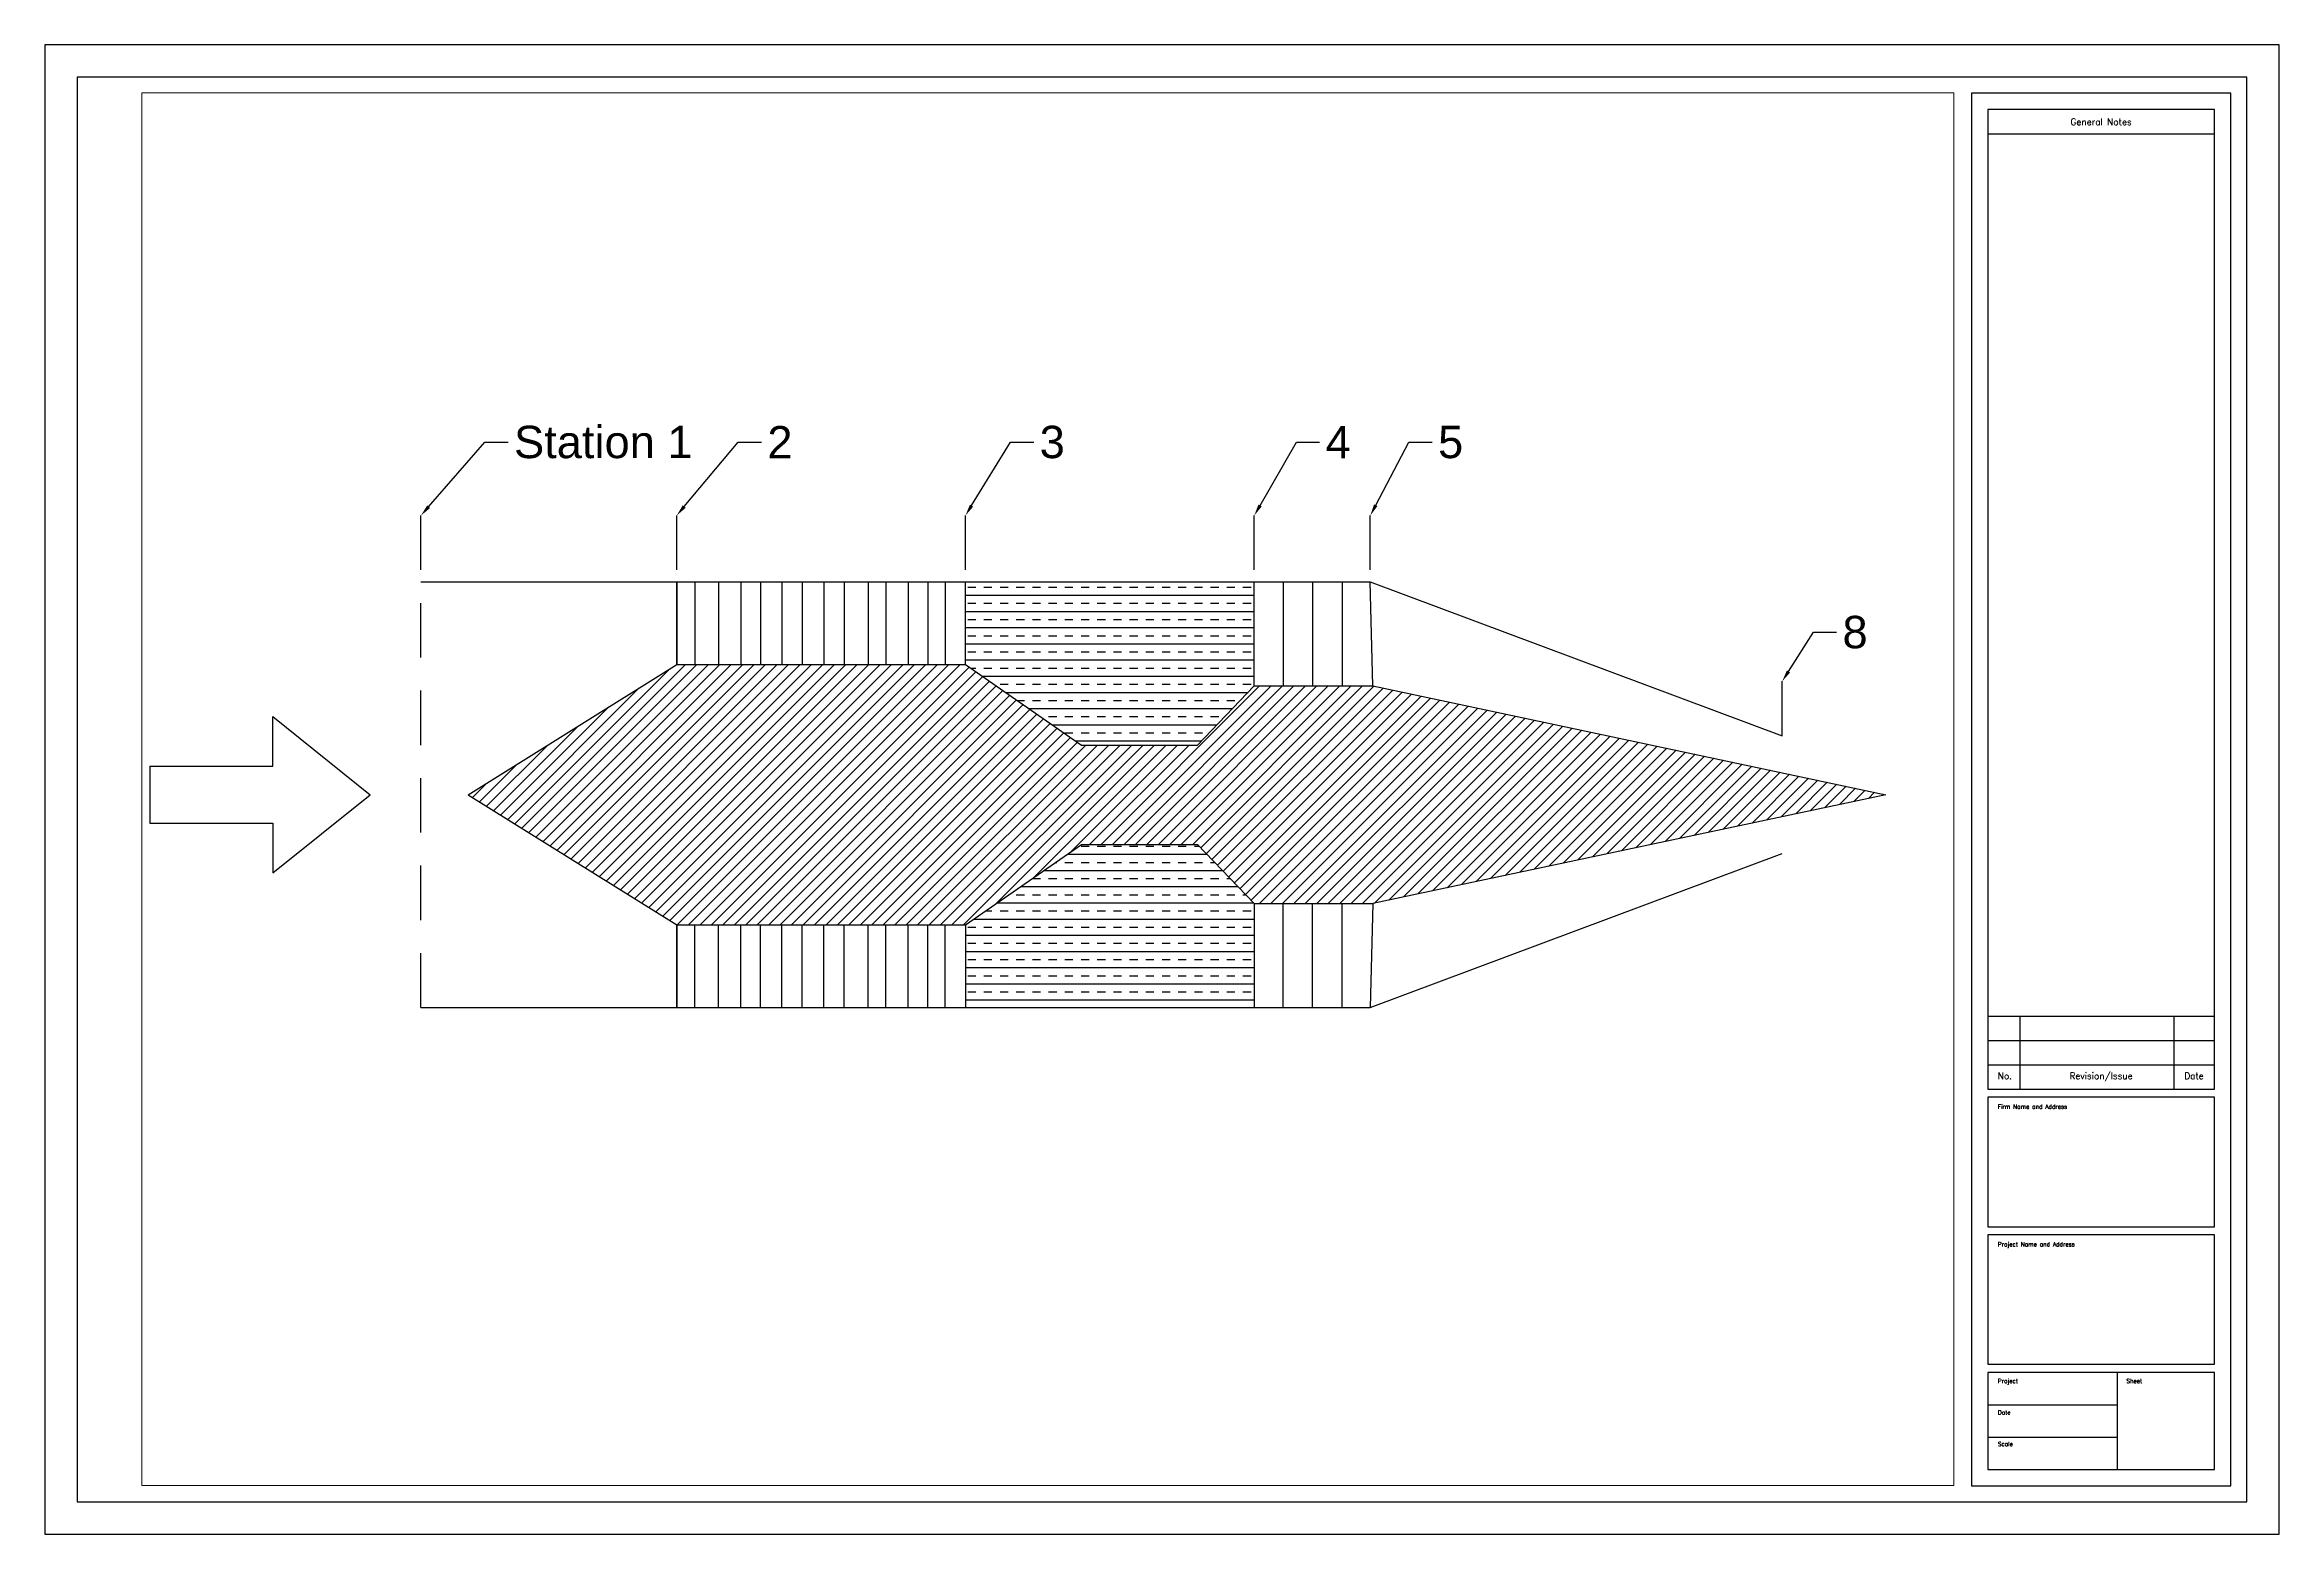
# Paper-space layout 'D-Size Layout' of a CAD drawing. Header units: inches. Extents: x 0 to 34.5, y 0 to 23.
import ezdxf
from ezdxf import colors
from ezdxf.entities.mleader import LeaderData, LeaderLine
from ezdxf.enums import TextEntityAlignment as Align
from ezdxf.math import Vec2, Vec3

# ---------------------------------------------------------------- set-up
doc = ezdxf.new("R2010")
doc.units = ezdxf.units.IN
doc.header["$LTSCALE"] = 48
doc.header["$MEASUREMENT"] = 0
doc.layers.add('Title Block', color=7, linetype='Continuous')
doc.layers.add('Viewport', color=5, linetype='Continuous')
doc.styles.add('Roman', font='romans')
doc.styles.get("Standard").update_dxf_attribs({"font": 'arial.ttf'})

# ---------------------------------------------------------------- blocks, each defined once
blk = doc.blocks.new('Architectural Title Block')
for p, q in [((34.5, 23), (0, 23)), ((0, 23), (0, 0)), ((34.5, 0), (34.5, 23)), ((34, 22.5), (0.5, 22.5)), ((0.5, 22.5), (0.5, 0.5)), ((34, 0.5), (34, 22.5)), ((33.75, 22.25), (29.75, 22.25)), ((29.75, 22.25), (29.75, 0.75)), ((33.75, 0.75), (33.75, 22.25)), ((33.5, 22), (30, 22)), ((30, 22), (30, 6.875)), ((33.5, 6.875), (33.5, 22)), ((30, 21.625), (33.5, 21.625)), ((30, 8), (33.5, 8)), ((30.5, 6.875), (30.5, 8)), ((32.875, 6.875), (32.875, 8)), ((30, 7.625), (33.5, 7.625)), ((30, 7.25), (33.5, 7.25)), ((30, 6.875), (33.5, 6.875)), ((33.5, 6.75), (30, 6.75)), ((30, 6.75), (30, 4.75)), ((33.5, 4.75), (33.5, 6.75)), ((30, 4.75), (33.5, 4.75)), ((33.5, 4.625), (30, 4.625)), ((30, 4.625), (30, 2.625)), ((33.5, 2.625), (33.5, 4.625)), ((30, 2.625), (33.5, 2.625)), ((33.5, 2.5), (30, 2.5)), ((30, 2.5), (30, 1)), ((32, 1), (32, 2.5)), ((33.5, 1), (33.5, 2.5)), ((30, 2), (32, 2)), ((30, 1.5), (32, 1.5)), ((29.75, 0.75), (33.75, 0.75)), ((30, 1), (33.5, 1)), ((0.5, 0.5), (34, 0.5)), ((0, 0), (34.5, 0))]:
    blk.add_line(p, q)
at = {"style": 'Roman'}
for s, p in [('General Notes', (31.7483, 21.8078)), ('No.', (30.2636, 7.0784)), ('Revision/Issue', (31.7483, 7.0784)), ('Date', (33.1838, 7.0784))]:
    blk.add_text(s, height=0.1, dxfattribs=at).set_placement(p, align=Align.MIDDLE_CENTER)
for s, p in [('Firm Name and Address', (30.1554, 6.5711)), ('Project Name and Address', (30.1554, 4.4461)), ('Project', (30.1554, 2.3346)), ('Sheet', (32.1399, 2.3346)), ('Date', (30.1554, 1.8489)), ('Scale', (30.1554, 1.3632))]:
    blk.add_text(s, height=0.065, dxfattribs=at).set_placement(p)
at = {"color": 0, "style": 'Roman', "flags": 8}
for tag, p in [('FNAME', (-0.05, 6)), ('REVDATE', (-0.05, 3)), ('USER', (-0.05, 0))]:
    blk.add_attdef(tag, p, '', height=0.15, rotation=90, dxfattribs=at)

psp = doc.layouts.new('D-Size Layout')

# ---------------------------------------------------------------- hatches: boundary and pattern name
h = psp.add_hatch()
h.set_pattern_fill('TRANS', color=256)
h.paths.add_polyline_path([(16.007, 12.187), (17.798, 12.187), (18.675, 13.1), (18.675, 14.707), (16.957, 14.707), (14.216, 14.707), (14.216, 13.429)])
h.paths.add_polyline_path([(14.216, 9.411), (14.216, 8.133), (16.957, 8.133), (18.675, 8.133), (18.675, 9.74), (17.798, 10.653), (16.007, 10.653)])
h = psp.add_hatch()
h.set_pattern_fill('ANSI31', color=256)
h.paths.add_polyline_path([(28.426, 11.42), (20.503, 13.1), (18.675, 13.1), (17.798, 12.187), (16.007, 12.187), (14.216, 13.429), (9.757, 13.429), (6.54, 11.42), (9.757, 9.411), (14.216, 9.411), (16.007, 10.653), (17.798, 10.653), (18.675, 9.74), (20.503, 9.74)])

# ---------------------------------------------------------------- linework, layer by layer
for p, q in [((5.809, 14.89), (5.809, 15.73)), ((9.757, 14.89), (9.757, 15.73)), ((14.216, 14.89), (14.216, 15.73)), ((18.675, 14.89), (18.675, 15.73)), ((20.466, 14.89), (20.466, 15.73)), ((5.809, 14.707), (16.957, 14.707)), ((9.757, 13.429), (9.757, 14.707)), ((9.757, 14.707), (9.757, 13.429)), ((10.04, 14.707), (10.04, 13.429)), ((10.403, 14.707), (10.403, 13.429)), ((10.403, 14.707), (10.403, 13.429)), ((10.748, 14.707), (10.748, 13.429)), ((11.049, 14.707), (11.049, 13.429)), ((11.049, 14.707), (11.049, 13.429)), ((11.383, 14.707), (11.383, 13.429)), ((11.695, 14.707), (11.695, 13.429)), ((11.695, 14.707), (11.695, 13.429)), ((12.029, 14.707), (12.029, 13.429)), ((12.341, 14.707), (12.341, 13.429)), ((12.341, 14.707), (12.341, 13.429)), ((12.715, 14.707), (12.715, 13.429)), ((12.987, 14.707), (12.987, 13.429)), ((12.987, 14.707), (12.987, 13.429)), ((13.333, 14.707), (13.333, 13.429)), ((13.633, 14.707), (13.633, 13.429)), ((13.904, 14.707), (13.904, 13.429)), ((14.216, 13.429), (14.216, 14.707)), ((16.957, 14.707), (20.466, 14.707)), ((18.675, 13.1), (18.675, 14.707)), ((19.119, 14.707), (19.119, 13.1)), ((19.576, 14.707), (19.576, 13.1)), ((20.033, 14.707), (20.033, 13.1)), ((20.503, 13.1), (20.466, 14.707)), ((20.466, 14.707), (26.826, 12.33)), ((5.809, 13.538), (5.809, 14.378)), ((5.809, 13.538), (5.809, 14.378)), ((6.54, 11.42), (9.757, 13.429)), ((9.757, 13.429), (14.216, 13.429)), ((14.216, 13.429), (16.007, 12.187)), ((26.826, 12.33), (26.826, 13.171)), ((5.809, 12.187), (5.809, 13.027)), ((17.798, 12.187), (18.675, 13.1)), ((18.675, 13.1), (20.503, 13.1)), ((20.503, 13.1), (28.426, 11.42)), ((3.524, 11.858), (3.524, 12.625)), ((3.524, 12.625), (5.023, 11.42)), ((16.007, 12.187), (17.798, 12.187)), ((1.624, 11.858), (3.524, 11.858)), ((1.624, 11.858), (1.624, 10.982)), ((3.524, 10.215), (5.023, 11.42)), ((5.809, 10.836), (5.809, 11.676)), ((6.54, 11.42), (9.757, 9.411)), ((28.426, 11.42), (20.503, 9.74)), ((1.624, 10.982), (3.524, 10.982)), ((3.524, 10.982), (3.524, 10.215)), ((14.216, 9.411), (16.007, 10.653)), ((16.007, 10.653), (17.798, 10.653)), ((17.798, 10.653), (18.675, 9.74)), ((20.466, 8.133), (26.826, 10.51)), ((5.809, 9.484), (5.809, 10.324)), ((18.675, 9.74), (20.503, 9.74)), ((18.675, 9.74), (18.675, 8.133)), ((19.119, 8.133), (19.119, 9.74)), ((19.576, 8.133), (19.576, 9.74)), ((20.033, 8.133), (20.033, 9.74)), ((20.503, 9.74), (20.466, 8.133)), ((9.757, 9.411), (14.216, 9.411)), ((9.757, 9.411), (9.757, 8.133)), ((9.757, 8.133), (9.757, 9.411)), ((10.04, 8.133), (10.04, 9.411)), ((10.403, 8.133), (10.403, 9.411)), ((10.403, 8.133), (10.403, 9.411)), ((10.748, 8.133), (10.748, 9.411)), ((11.049, 8.133), (11.049, 9.411)), ((11.049, 8.133), (11.049, 9.411)), ((11.383, 8.133), (11.383, 9.411)), ((11.695, 8.133), (11.695, 9.411)), ((11.695, 8.133), (11.695, 9.411)), ((12.029, 8.133), (12.029, 9.411)), ((12.341, 8.133), (12.341, 9.411)), ((12.341, 8.133), (12.341, 9.411)), ((12.715, 8.133), (12.715, 9.411)), ((12.987, 8.133), (12.987, 9.411)), ((12.987, 8.133), (12.987, 9.411)), ((13.333, 8.133), (13.333, 9.411)), ((13.633, 8.133), (13.633, 9.411)), ((13.904, 8.133), (13.904, 9.411)), ((14.216, 9.411), (14.216, 8.133)), ((5.809, 8.133), (5.809, 8.973)), ((5.809, 8.133), (16.957, 8.133)), ((16.957, 8.133), (20.466, 8.133))]:
    psp.add_line(p, q)

# ---------------------------------------------------------------- block references
at = {"layer": 'Title Block'}
psp.add_blockref('Architectural Title Block', (0, 0), dxfattribs=at)

# ---------------------------------------------------------------- leaders
ml = psp.add_multileader_mtext('Standard')
ml.set_content('Station 1', color=256)
ml.set_leader_properties()
ml.build(insert=Vec2(0, 0))
ml.multileader.update_dxf_attribs({"text_right_attachment_type": 6, "dogleg_length": 0.36, "arrow_head_size": 0.18})
ctx = ml.context
ctx.base_point, ctx.char_height, ctx.arrow_head_size, ctx.landing_gap_size, ctx.plane_origin = Vec3(7.156, 16.862), 0.5, 0.18, 0.09, Vec3(5.809, 15.73)
ctx.right_attachment = 6
notes = []
notes.append((ctx, [(0, (1, 1, 0), (6.796, 16.862), (1, 0), 0.36, [(0, [(5.809, 15.73)], 0, [])])]))
ctx.mtext.insert, ctx.mtext.flow_direction = Vec3(7.246, 17.116), 5
ml = psp.add_multileader_mtext('Standard')
ml.set_content('2', color=256)
ml.set_leader_properties()
ml.build(insert=Vec2(0, 0))
ml.multileader.update_dxf_attribs({"text_right_attachment_type": 6, "dogleg_length": 0.36, "arrow_head_size": 0.18})
ctx = ml.context
ctx.base_point, ctx.char_height, ctx.arrow_head_size, ctx.landing_gap_size, ctx.plane_origin = Vec3(11.067, 16.862), 0.5, 0.18, 0.09, Vec3(9.757, 15.73)
ctx.right_attachment = 6
notes.append((ctx, [(0, (1, 1, 0), (10.707, 16.862), (1, 0), 0.36, [(0, [(9.757, 15.73)], 0, [])])]))
ctx.mtext.insert, ctx.mtext.flow_direction = Vec3(11.157, 17.112), 5
ml = psp.add_multileader_mtext('Standard')
ml.set_content('3', color=256)
ml.set_leader_properties()
ml.build(insert=Vec2(0, 0))
ml.multileader.update_dxf_attribs({"text_right_attachment_type": 6, "dogleg_length": 0.36, "arrow_head_size": 0.18})
ctx = ml.context
ctx.base_point, ctx.char_height, ctx.arrow_head_size, ctx.landing_gap_size, ctx.plane_origin = Vec3(15.271, 16.862), 0.5, 0.18, 0.09, Vec3(14.216, 15.73)
ctx.right_attachment = 6
notes.append((ctx, [(0, (1, 1, 0), (14.911, 16.862), (1, 0), 0.36, [(0, [(14.216, 15.73)], 0, [])])]))
ctx.mtext.insert, ctx.mtext.flow_direction = Vec3(15.361, 17.116), 5
ml = psp.add_multileader_mtext('Standard')
ml.set_content('4', color=256)
ml.set_leader_properties()
ml.build(insert=Vec2(0, 0))
ml.multileader.update_dxf_attribs({"text_right_attachment_type": 6, "dogleg_length": 0.36, "arrow_head_size": 0.18})
ctx = ml.context
ctx.base_point, ctx.char_height, ctx.arrow_head_size, ctx.landing_gap_size, ctx.plane_origin = Vec3(19.684, 16.862), 0.5, 0.18, 0.09, Vec3(18.675, 15.73)
ctx.right_attachment = 6
notes.append((ctx, [(0, (1, 1, 0), (19.324, 16.862), (1, 0), 0.36, [(0, [(18.675, 15.73)], 0, [])])]))
ctx.mtext.insert, ctx.mtext.flow_direction = Vec3(19.774, 17.112), 5
ml = psp.add_multileader_mtext('Standard')
ml.set_content('5', color=256)
ml.set_leader_properties()
ml.build(insert=Vec2(0, 0))
ml.multileader.update_dxf_attribs({"text_right_attachment_type": 6, "dogleg_length": 0.36, "arrow_head_size": 0.18})
ctx = ml.context
ctx.base_point, ctx.char_height, ctx.arrow_head_size, ctx.landing_gap_size, ctx.plane_origin = Vec3(21.422, 16.862), 0.5, 0.18, 0.09, Vec3(20.466, 15.73)
ctx.right_attachment = 6
notes.append((ctx, [(0, (1, 1, 0), (21.062, 16.862), (1, 0), 0.36, [(0, [(20.466, 15.73)], 0, [])])]))
ctx.mtext.insert, ctx.mtext.flow_direction = Vec3(21.512, 17.116), 5
ml = psp.add_multileader_mtext('Standard')
ml.set_content('8', color=256)
ml.set_leader_properties()
ml.build(insert=Vec2(0, 0))
ml.multileader.update_dxf_attribs({"text_right_attachment_type": 6, "dogleg_length": 0.36, "arrow_head_size": 0.18})
ctx = ml.context
ctx.base_point, ctx.char_height, ctx.arrow_head_size, ctx.landing_gap_size, ctx.plane_origin = Vec3(27.666, 13.927), 0.5, 0.18, 0.09, Vec3(26.826, 13.171)
ctx.right_attachment = 6
notes.append((ctx, [(0, (1, 1, 0), (27.306, 13.927), (1, 0), 0.36, [(0, [(26.826, 13.171)], 0, [])])]))
ctx.mtext.insert, ctx.mtext.flow_direction = Vec3(27.756, 14.181), 5
for ctx, leaders in notes:
    for number, flags, end, landing, length, lines in leaders:
        leader = LeaderData()
        leader.index, (leader.has_last_leader_line, leader.has_dogleg_vector, leader.attachment_direction) = number, flags
        leader.last_leader_point, leader.dogleg_vector, leader.dogleg_length = Vec3(end), Vec3(landing), length
        for number, points, colour, breaks in lines:
            line = LeaderLine()
            line.index, line.vertices, line.color, line.breaks = number, Vec3.list(points), colors.encode_raw_color(colour), breaks
            leader.lines.append(line)
        ctx.leaders.append(leader)

# ---------------------------------------------------------------- viewports
at = {"layer": 'Viewport'}
psp.add_viewport(center=(15.488, 11.505), size=(27.976, 21.4991), view_center_point=(605.967, 465.994), view_height=1031.95692, dxfattribs=at)

doc.saveas('drawing.dxf')
